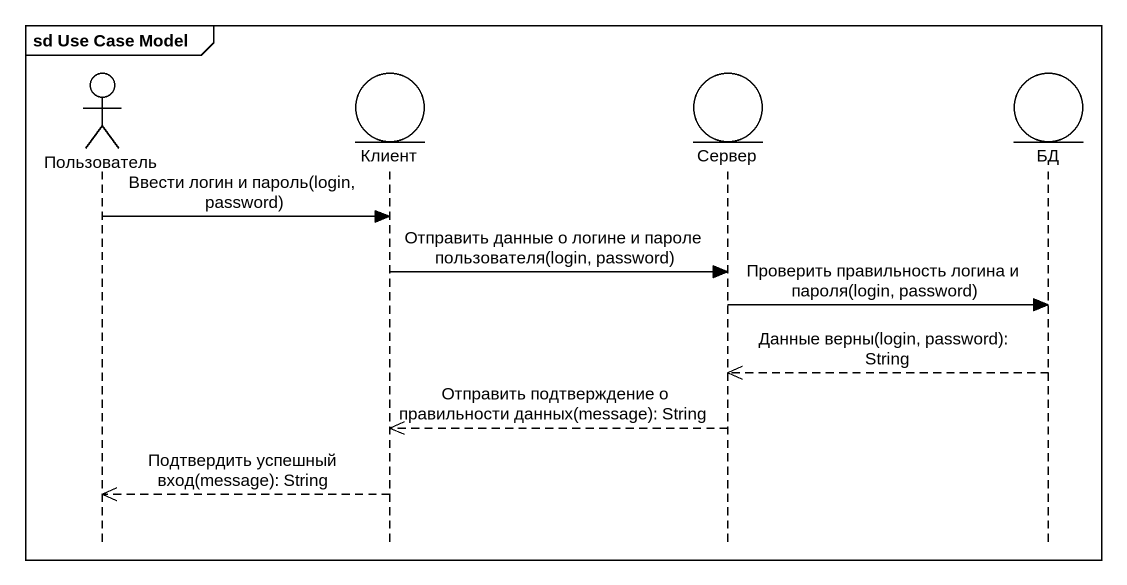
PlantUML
@startuml
mainframe sd Use Case Model
hide footbox
actor Пользователь
entity Клиент
entity Сервер
entity БД

Пользователь -> Клиент : Ввести логин и пароль(login, password)
Клиент -> Сервер : Отправить данные о логине и пароле пользователя(login, password)
Сервер -> БД : Проверить правильность логина и пароля(login, password)
БД -->> Сервер : Данные верны(login, password): String
Сервер -->> Клиент : Отправить подтверждение о правильности данных(message): String
Клиент -->> Пользователь : Подтвердить успешный вход(message): String
@enduml
